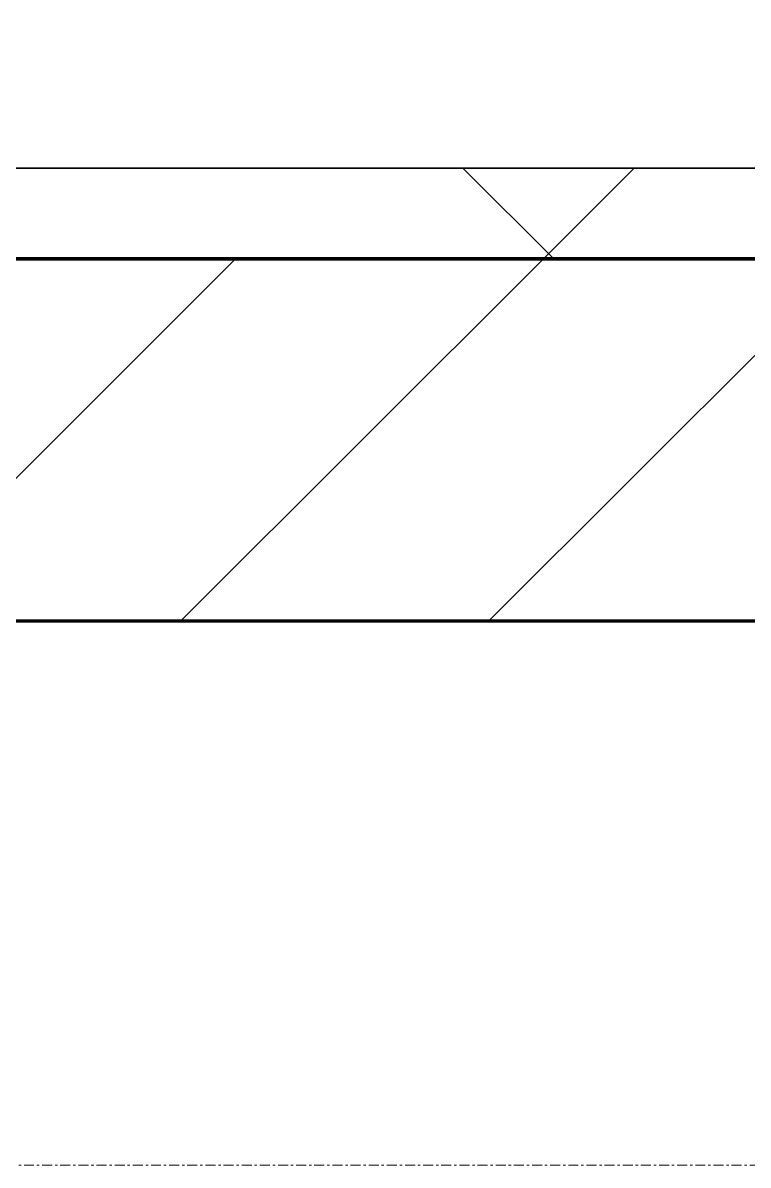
# Model space of a CAD drawing. Header units: millimetres. Extents: x -853432 to -773672, y -18171 to 22484.
# Drawn here: x -805118 to -804719, y -4321 to -3691 of the extents above; entities that cross this region are included whole.
import ezdxf
from ezdxf.xclip import XClip

# ---------------------------------------------------------------- set-up
doc = ezdxf.new("R2010")
doc.units = ezdxf.units.MM
doc.header["$XCLIPFRAME"] = 0
doc.linetypes.add('DPA_Grid _ Level 100', pattern=[10, 5.5, -1.6, 1.3, -1.6])
for name, color, linetype, lineweight in [('A-GLAZ-CURT', 2, 'Continuous', 9), ('A-WALL', 5, 'Continuous', 35), ('A-WALL-FNSH', 2, 'Continuous', 35), ('A-WALL-PATT', 1, 'Continuous', 35), ('S-GRID', 251, 'Continuous', 9)]:
    doc.layers.add(name, color=color, linetype=linetype, lineweight=lineweight)
doc.layers.add('A11_ALU.SOLID SHEET', color=2, linetype='Continuous')

# ---------------------------------------------------------------- blocks, each defined once
blk = doc.blocks.new('*U2464')
at = {"layer": 'S-GRID', "linetype": 'DPA_Grid _ Level 100'}
blk.add_line((57000, -7900), (-16649.52, -7900), dxfattribs=at)
blk = doc.blocks.new('PPLS-PP19_Custom Tile Pattern - Custom Tile Pattern-V136-4251-01 ENLARGED CONCOURSE LEVEL - REFLECTED CEILING PLAN - SHEET 2')
at = {"layer": 'A-GLAZ-CURT'}
for p, q in [((-300, 0), (300, 0)), ((300, 0), (-300, 0)), ((195.99, 0), (213.31, 0)), ((213.31, 0), (195.99, 0)), ((230.06, 0), (300, 0)), ((-300, -50), (300, -50)), ((300, -50), (-300, -50))]:
    blk.add_line(p, q, dxfattribs=at)
for points, knots in [([(94.4, 0), (94.4, 0), (94.64, 0), (99.11, 0), (108.97, 0), (120.79, 0), (139.94, 0), (155.88, 0), (166.25, 0), (168.82, 0)], [-2348.345796, -2348.345796, -2348.345796, -2348.345796, -2310.419338, -2233.599744, -2052.234781, -1843.028543, -1530.39897, -1095.004608, -947.042971, -947.042971, -947.042971, -947.042971]), ([(168.37, 0), (167.68, 0), (162.47, 0), (147.02, 0), (117.98, 0), (101.91, 0), (100.34, 0)], [-543.375029, -543.375029, -543.375029, -543.375029, -530.793311, -458.593899, -401.860199, -395.777283, -395.777283, -395.777283, -395.777283]), ([(128.58, 0), (128.8, 0), (130.16, 0), (139.26, 0), (152.67, 0), (161.24, 0), (162.19, 0), (162.75, 0)], [-633.326174, -633.326174, -633.326174, -633.326174, -627.736123, -618.981161, -602.094757, -592.980799, -581.414464, -581.414464, -581.414464, -581.414464]), ([(168.86, 0), (168.22, 0), (166.22, 0), (161.95, 0), (161.28, 0), (158.35, 0), (157.85, 0), (157.77, 0)], [-10873.835493, -10873.835493, -10873.835493, -10873.835493, -10839.086983, -10768.332124, -10666.779182, -10580.760289, -10550.278881, -10550.278881, -10550.278881, -10550.278881]), ([(300, 0), (286.53, 0), (254.22, 0), (207.11, 0), (177.41, 0), (159.34, 0), (158.33, 0), (158.3, 0)], [-285.253232, -285.253232, -285.253232, -285.253232, -244.693688, -187.987675, -143.776725, -129.632772, -123.352749, -123.352749, -123.352749, -123.352749]), ([(159.07, 0), (159.13, 0), (160.84, 0), (163.95, 0), (167.84, 0), (168.77, 0)], [-115.643202, -115.643202, -115.643202, -115.643202, -114.681583, -87.660824, -79.872947, -79.872947, -79.872947, -79.872947]), ([(162.75, 0), (165.4, 0), (170.91, 0), (172.61, 0), (172.61, 0)], [-111.264224, -111.264224, -111.264224, -111.264224, -56.742688, -19.085662, -19.085662, -19.085662, -19.085662]), ([(247.1, 0), (246.76, 0), (245.04, 0), (238.34, 0), (226.56, 0), (221.1, 0), (200.27, 0), (182.99, 0), (174.27, 0), (169.67, 0), (168.99, 0)], [-9649.085549, -9649.085549, -9649.085549, -9649.085549, -9581.591397, -9406.094246, -9221.510254, -9016.44624, -8717.832359, -8253.978395, -8152.463617, -8069.855175, -8069.855175, -8069.855175, -8069.855175]), ([(215.22, 0), (214.62, 0), (210.55, 0), (203.98, 0), (187.54, 0), (175.3, 0), (169.49, 0)], [-203.825446, -203.825446, -203.825446, -203.825446, -198.527383, -184.406837, -162.427601, -142.916156, -142.916156, -142.916156, -142.916156]), ([(169.79, 0), (171.26, 0), (176.13, 0), (185.98, 0), (208.82, 0), (219.42, 0), (230.06, 0)], [-77.095468, -77.095468, -77.095468, -77.095468, -65.295536, -41.623857, -24.459831, 0, 0, 0, 0]), ([(169.82, 0), (176.7, 0), (186.92, 0), (193.62, 0), (194.69, 0), (194.79, 0)], [-927.925489, -927.925489, -927.925489, -927.925489, -529.74427, -295.064701, -265.121568, -265.121568, -265.121568, -265.121568]), ([(193.8, 0), (193.33, 0), (190.11, 0), (183.59, 0), (173.7, 0), (169.92, 0)], [-11665.349007, -11665.349007, -11665.349007, -11665.349007, -11565.880756, -11105.624034, -10893.377381, -10893.377381, -10893.377381, -10893.377381]), ([(171.51, 0), (176.48, 0), (193.23, 0), (201.73, 0), (208.81, 0), (213.9, 0), (241.96, 0), (266.73, 0), (281.71, 0), (291.71, 0), (296.52, 0), (297.86, 0), (298.09, 0)], [-7971.819559, -7971.819559, -7971.819559, -7971.819559, -7784.112253, -7606.717214, -7289.299508, -7042.621073, -6582.165592, -6068.460911, -5766.029927, -5566.724884, -5280.360606, -5199.253518, -5199.253518, -5199.253518, -5199.253518]), ([(172.07, 0), (177.66, 0), (187.87, 0), (201.08, 0), (207.47, 0), (213.96, 0), (215.11, 0)], [-255.364076, -255.364076, -255.364076, -255.364076, -237.955587, -223.92608, -215.862851, -208.75215, -208.75215, -208.75215, -208.75215]), ([(300, 0), (288.22, 0), (262, 0), (230.43, 0), (219.94, 0), (219.02, 0)], [-12528.858583, -12528.858583, -12528.858583, -12528.858583, -11905.454923, -11162.864862, -10856.732305, -10856.732305, -10856.732305, -10856.732305]), ([(219.9, 0), (220.86, 0), (227.84, 0), (242.06, 0), (246.54, 0), (246.96, 0)], [-10670.940496, -10670.940496, -10670.940496, -10670.940496, -10511.382485, -9925.173265, -9834.877357, -9834.877357, -9834.877357, -9834.877357]), ([(284.76, 0), (284.76, 0), (285.09, 0), (287.47, 0), (293.59, 0), (297.76, 0), (300, 0)], [-4110.630118, -4110.630118, -4110.630118, -4110.630118, -4053.389046, -3959.664717, -3862.421465, -3746.95702, -3746.95702, -3746.95702, -3746.95702]), ([(297.38, 0), (295.84, 0), (291.62, 0), (285.38, 0), (284.87, 0)], [-4803.172655, -4803.172655, -4803.172655, -4803.172655, -4358.271401, -4143.037883, -4143.037883, -4143.037883, -4143.037883])]:
    blk.add_open_spline(points, degree=3, knots=knots, dxfattribs=at)
for points in [[(168.74, 0), (168.74, 0), (169.81, 0), (171.51, 0)], [(195.11, 0), (194.91, 0), (194.44, 0), (193.8, 0)]]:
    blk.add_open_spline(points, degree=3, dxfattribs=at)
blk = doc.blocks.new('PPLS-PP19_Custom Tile Pattern - Custom Tile Pattern-V137-4251-01 ENLARGED CONCOURSE LEVEL - REFLECTED CEILING PLAN - SHEET 2')
at = {"layer": 'A-GLAZ-CURT'}
for p, q in [((-300, 0), (300, 0)), ((300, 0), (-300, 0)), ((-293.07, 0), (-275.75, 0)), ((-275.75, 0), (-293.07, 0)), ((-222.32, 0), (-205, 0)), ((-205, 0), (-222.32, 0)), ((-300, -50), (300, -50)), ((300, -50), (-300, -50))]:
    blk.add_line(p, q, dxfattribs=at)
at = {"layer": 'A-GLAZ-CURT', "flags": 128}
for points in [[(-300, 0), (-291.56, 0), (-283.3, 0), (-275.2, 0), (-267.26, 0), (-259.45, 0), (-251.77, 0), (-244.2, 0), (-236.74, 0), (-229.36, 0), (-222.06, 0), (-214.83, 0), (-207.71, 0), (-200.76, 0), (-194.02, 0), (-187.54, 0), (-181.38, 0), (-175.58, 0), (-170.25, 0), (-165.64, 0), (-162.01, 0), (-159.53, 0), (-157.46, 0), (-155.61, 0)], [(-155.53, 0), (-160.27, 0), (-164.95, 0), (-169.65, 0), (-174.47, 0), (-179.49, 0), (-184.81, 0), (-190.44, 0), (-196.37, 0), (-202.58, 0), (-209.04, 0), (-215.73, 0), (-222.63, 0), (-229.72, 0), (-236.97, 0), (-244.39, 0), (-251.96, 0), (-259.67, 0), (-267.51, 0), (-275.48, 0), (-283.55, 0), (-291.73, 0), (-300, 0)], [(-125.17, 0), (-128.55, 0), (-134.16, 0), (-140.03, 0), (-145.5, 0), (-150.63, 0), (-155.42, 0)], [(-154.52, 0), (-149.42, 0), (-141.84, 0), (-132.81, 0), (-126.08, 0)]]:
    blk.add_lwpolyline(points, dxfattribs=at)
at = {"layer": 'A-GLAZ-CURT'}
for points, knots in [([(-300, 0), (-284.65, 0), (-236.57, 0), (-174.61, 0), (-129.95, 0), (-110.8, 0), (-99.5, 0), (-91.46, 0)], [-5323.127839, -5323.127839, -5323.127839, -5323.127839, -4502.809032, -2700.551212, -1002.059161, -460.363443, 0, 0, 0, 0]), ([(-156.27, 0), (-173.84, 0), (-212.36, 0), (-262.56, 0), (-294.48, 0), (-300, 0)], [-16539.310749, -16539.310749, -16539.310749, -16539.310749, -15131.813646, -13729.592194, -13439.944408, -13439.944408, -13439.944408, -13439.944408]), ([(-137.88, 0), (-140.56, 0), (-147.66, 0), (-147.69, 0), (-158.72, 0), (-174.02, 0), (-185.59, 0), (-209.77, 0), (-232.01, 0), (-255.22, 0), (-262.59, 0), (-264.9, 0), (-265.4, 0)], [-3187.727384, -3187.727384, -3187.727384, -3187.727384, -2919.378265, -2477.344047, -2237.412286, -2029.680487, -1755.085331, -1400.429864, -858.079193, -543.655514, -208.940337, 0, 0, 0, 0]), ([(-258.6, 0), (-257.91, 0), (-254.26, 0), (-241.25, 0), (-225.99, 0), (-213.1, 0), (-200.2, 0), (-185.8, 0), (-171.77, 0), (-158.7, 0), (-157.22, 0)], [-5722.54675, -5722.54675, -5722.54675, -5722.54675, -5657.471696, -5413.335975, -5017.494783, -4832.723979, -4666.091899, -4349.945572, -4000.813434, -3840.635403, -3840.635403, -3840.635403, -3840.635403]), ([(-156.12, 0), (-157.05, 0), (-164.64, 0), (-177.91, 0), (-199.46, 0), (-216.65, 0), (-231.26, 0), (-233.46, 0), (-234, 0)], [-2162.554546, -2162.554546, -2162.554546, -2162.554546, -2113.765672, -1763.376603, -1422.553702, -978.033455, -846.069444, -682.911962, -682.911962, -682.911962, -682.911962]), ([(-233.49, 0), (-233.44, 0), (-232.38, 0), (-230.74, 0), (-225.3, 0), (-223.63, 0)], [-455.274641, -455.274641, -455.274641, -455.274641, -440.605512, -119.536984, 0, 0, 0, 0]), ([(-223.63, 0), (-219.39, 0), (-206.17, 0), (-188.58, 0), (-169.02, 0), (-152.12, 0), (-136.84, 0), (-127.33, 0), (-124.19, 0), (-123.43, 0), (-123.28, 0)], [-5463.295695, -5463.295695, -5463.295695, -5463.295695, -5161.076232, -4739.070012, -4465.409639, -4149.119819, -3839.893365, -3647.167523, -3488.92562, -3439.852845, -3439.852845, -3439.852845, -3439.852845]), ([(-86.78, 0), (-99.82, 0), (-121.94, 0), (-148.27, 0), (-155.42, 0)], [-18766.980307, -18766.980307, -18766.980307, -18766.980307, -17136.203329, -16562.228085, -16562.228085, -16562.228085, -16562.228085]), ([(-133.82, 0), (-135.51, 0), (-137.8, 0), (-148.17, 0), (-152.86, 0), (-155.42, 0)], [-2731.647847, -2731.647847, -2731.647847, -2731.647847, -2418.507304, -2308.929706, -2174.836156, -2174.836156, -2174.836156, -2174.836156]), ([(-152.35, 0), (-151.03, 0), (-147.71, 0), (-143.57, 0), (-138.62, 0)], [-3494.978217, -3494.978217, -3494.978217, -3494.978217, -3371.022232, -3227.460399, -3227.460399, -3227.460399, -3227.460399]), ([(-118.78, 0), (-121.86, 0), (-126.28, 0), (-136.96, 0), (-147.46, 0), (-150.03, 0), (-150.57, 0)], [-5938.474035, -5938.474035, -5938.474035, -5938.474035, -5700.061948, -5508.838257, -5298.784692, -5196.16478, -5196.16478, -5196.16478, -5196.16478]), ([(-150.34, 0), (-150.07, 0), (-147.75, 0), (-142.6, 0), (-127.26, 0), (-107.3, 0), (-90.42, 0), (-75.26, 0), (-68.41, 0), (-65.12, 0), (-63.63, 0)], [-4948.728362, -4948.728362, -4948.728362, -4948.728362, -4883.323924, -4440.880425, -4054.690705, -3793.097032, -3402.597032, -3144.956779, -3050.982048, -2969.237017, -2969.237017, -2969.237017, -2969.237017]), ([(-26.75, 0), (-27.82, 0), (-36.18, 0), (-53.55, 0), (-78.2, 0), (-110.94, 0), (-130.52, 0), (-147.74, 0), (-149.07, 0)], [-8718.362214, -8718.362214, -8718.362214, -8718.362214, -8532.293389, -8073.216054, -7508.296369, -7004.680444, -6449.282163, -6277.220794, -6277.220794, -6277.220794, -6277.220794]), ([(-148.23, 0), (-146.94, 0), (-140.15, 0), (-137.28, 0), (-133.93, 0), (-128.78, 0), (-126.5, 0)], [-6162.058746, -6162.058746, -6162.058746, -6162.058746, -6017.569127, -5560.701257, -5364.112219, -5231.017328, -5231.017328, -5231.017328, -5231.017328]), ([(-86.47, 0), (-91.59, 0), (-104.25, 0), (-122.65, 0), (-139.03, 0), (-146.11, 0), (-146.95, 0)], [-1675.212382, -1675.212382, -1675.212382, -1675.212382, -1374.161226, -945.742622, -741.901385, -489.130243, -489.130243, -489.130243, -489.130243]), ([(-146.69, 0), (-146.59, 0), (-145.49, 0), (-135.69, 0), (-128.29, 0), (-125.15, 0)], [-420.34245, -420.34245, -420.34245, -420.34245, -406.956646, -290.263673, 0, 0, 0, 0]), ([(-127.41, 0), (-131.63, 0), (-133.16, 0), (-134.09, 0), (-134.15, 0)], [-8540.990293, -8540.990293, -8540.990293, -8540.990293, -8266.114998, -8246.473386, -8246.473386, -8246.473386, -8246.473386]), ([(-134.15, 0), (-133.32, 0), (-130.31, 0), (-117.33, 0), (-92.04, 0), (-74.02, 0), (-62.74, 0), (-60.36, 0), (-59.97, 0)], [-7657.439573, -7657.439573, -7657.439573, -7657.439573, -7293.749979, -6839.55839, -6236.997189, -5713.340575, -5140.470607, -5006.787413, -5006.787413, -5006.787413, -5006.787413]), ([(-120.13, 0), (-120.14, 0), (-120.24, 0), (-121.3, 0), (-129.25, 0), (-133.82, 0)], [-2933.992132, -2933.992132, -2933.992132, -2933.992132, -2920.575025, -2840.280255, -2731.647847, -2731.647847, -2731.647847, -2731.647847]), ([(-113.43, 0), (-113.44, 0), (-113.96, 0), (-119.73, 0), (-125.43, 0), (-127.03, 0), (-127.41, 0)], [-328.499627, -328.499627, -328.499627, -328.499627, -282.672656, -98.539552, -24.539552, 0, 0, 0, 0]), ([(-126.5, 0), (-122.44, 0), (-108.71, 0), (-86.68, 0), (-63.44, 0), (-54.4, 0), (-48.53, 0), (-30.79, 0), (-18.03, 0), (8.61, 0), (15.02, 0), (22.91, 0), (31, 0), (39.04, 0), (51.19, 0), (58.74, 0), (61.34, 0), (61.45, 0)], [-5231.017328, -5231.017328, -5231.017328, -5231.017328, -4994.692869, -4542.524482, -4008.285538, -3689.699207, -3546.54457, -3315.260113, -2864.387349, -2439.246196, -2084.094819, -1956.422387, -1818.904206, -1645.594513, -1443.202566, -1228.752106, -1120.932285, -1120.932285, -1120.932285, -1120.932285]), ([(-125.15, 0), (-124.93, 0), (-121.96, 0), (-113.01, 0), (-98.9, 0), (-85.29, 0), (-71.67, 0), (-65.93, 0), (-65.07, 0)], [-3362.7396, -3362.7396, -3362.7396, -3362.7396, -3342.215224, -3074.362186, -2902.289527, -2605.247022, -2322.099534, -2241.8264, -2241.8264, -2241.8264, -2241.8264]), ([(-122.08, 0), (-122.01, 0), (-121.69, 0), (-121.2, 0), (-120.88, 0)], [-3136.336417, -3136.336417, -3136.336417, -3136.336417, -3110.304437, -3035.164275, -3035.164275, -3035.164275, -3035.164275]), ([(-36.33, 0), (-36.43, 0), (-37.27, 0), (-45.02, 0), (-46.13, 0), (-60.59, 0), (-81.23, 0), (-99.51, 0), (-114.02, 0), (-117.28, 0), (-118.78, 0)], [-1855.773136, -1855.773136, -1855.773136, -1855.773136, -1810.870157, -1672.078046, -1405.135169, -1060.00838, -740.068933, -229.489605, -116.330425, 0, 0, 0, 0]), ([(-117.74, 0), (-117.19, 0), (-114.78, 0), (-113.43, 0), (-113.43, 0)], [-821.249067, -821.249067, -821.249067, -821.249067, -394.672656, -330.879064, -330.879064, -330.879064, -330.879064]), ([(-86.48, 0), (-94.83, 0), (-108.17, 0), (-116.56, 0), (-117.56, 0)], [-2117.855513, -2117.855513, -2117.855513, -2117.855513, -1433.981041, -985.49888, -985.49888, -985.49888, -985.49888]), ([(-115.82, 0), (-114.96, 0), (-110.41, 0), (-96.78, 0), (-71.33, 0), (-42.53, 0), (-12.78, 0), (4.23, 0), (9.64, 0), (10.14, 0), (10.18, 0)], [-5724.064692, -5724.064692, -5724.064692, -5724.064692, -5430.283136, -5103.229623, -4799.173296, -4065.652676, -3589.737505, -3285.047089, -3066.359526, -3044.715262, -3044.715262, -3044.715262, -3044.715262]), ([(-86.48, 0), (-89.8, 0), (-98.56, 0), (-112.01, 0), (-114.94, 0), (-115.63, 0)], [-964.321774, -964.321774, -964.321774, -964.321774, -789.402658, -501.969187, -243.577221, -243.577221, -243.577221, -243.577221]), ([(-91.46, 0), (-90.09, 0), (-88.43, 0), (-86.71, 0), (-86.49, 0)], [-19832.387487, -19832.387487, -19832.387487, -19832.387487, -19753.885894, -19742.499439, -19742.499439, -19742.499439, -19742.499439]), ([(-72.93, 0), (-75.51, 0), (-80.09, 0), (-85.23, 0), (-86.47, 0)], [-19442.345229, -19442.345229, -19442.345229, -19442.345229, -18935.241197, -18779.942185, -18779.942185, -18779.942185, -18779.942185]), ([(-63.96, 0), (-64.13, 0), (-72.5, 0), (-80.63, 0), (-86.16, 0)], [-2171.769325, -2171.769325, -2171.769325, -2171.769325, -2007.031671, -1681.3698, -1681.3698, -1681.3698, -1681.3698]), ([(-86.09, 0), (-82.34, 0), (-77.13, 0), (-72.73, 0), (-72.64, 0), (-72.64, 0)], [-19735.532288, -19735.532288, -19735.532288, -19735.532288, -19541.04734, -19478.625389, -19471.062469, -19471.062469, -19471.062469, -19471.062469]), ([(-18.17, 0), (-21.02, 0), (-28.43, 0), (-40, 0), (-56.24, 0), (-72.02, 0), (-81.45, 0), (-85.91, 0)], [-2313.983599, -2313.983599, -2313.983599, -2313.983599, -2125.455881, -1792.521578, -1466.981642, -1208.454564, -974.308884, -974.308884, -974.308884, -974.308884]), ([(-36.62, 0), (-36.62, 0), (-40.35, 0), (-44.32, 0), (-58.97, 0), (-76.45, 0), (-85.13, 0), (-85.84, 0)], [-4069.478503, -4069.478503, -4069.478503, -4069.478503, -3858.647035, -3538.256648, -2842.901703, -2193.204658, -2135.247573, -2135.247573, -2135.247573, -2135.247573]), ([(-29.03, 0), (-33.97, 0), (-43.74, 0), (-56.37, 0), (-71.66, 0), (-77.83, 0), (-82.66, 0), (-83.28, 0), (-83.28, 0)], [-2680.714891, -2680.714891, -2680.714891, -2680.714891, -2413.671296, -2161.752162, -2006.592567, -1646.621388, -1424.436217, -1393.971743, -1393.971743, -1393.971743, -1393.971743]), ([(-83.28, 0), (-83.28, 0), (-82.91, 0), (-76.14, 0), (-62.97, 0), (-48.14, 0), (-36.49, 0), (-33.57, 0), (-29.94, 0), (-28.57, 0)], [-1393.4169, -1393.4169, -1393.4169, -1393.4169, -1353.722004, -1274.333717, -1073.56893, -651.549973, -296.515819, -83.513472, 0, 0, 0, 0]), ([(-66.39, 0), (-66.39, 0), (-63.63, 0), (-53.63, 0), (-34.42, 0), (-29.82, 0), (-29.19, 0)], [-2493.31794, -2493.31794, -2493.31794, -2493.31794, -2315.303971, -1809.437387, -963.711516, -666.19313, -666.19313, -666.19313, -666.19313]), ([(31.18, 0), (25.97, 0), (11.99, 0), (-16.92, 0), (-47.42, 0), (-65.77, 0), (-66.37, 0), (-66.38, 0)], [-4496.803627, -4496.803627, -4496.803627, -4496.803627, -4222.080604, -3745.412743, -2981.410125, -2542.574734, -2498.224237, -2498.224237, -2498.224237, -2498.224237]), ([(-63.63, 0), (-61.49, 0), (-57.39, 0), (-54.49, 0), (-45.2, 0), (-40.79, 0), (-40.46, 0), (-40.44, 0)], [-2969.237017, -2969.237017, -2969.237017, -2969.237017, -2851.217951, -2734.127174, -2474.780881, -2410.990208, -2350.645972, -2350.645972, -2350.645972, -2350.645972]), ([(-58.83, 0), (-58.37, 0), (-57.29, 0), (-54.23, 0), (-46.33, 0), (-42.62, 0), (-41.76, 0)], [-4859.52896, -4859.52896, -4859.52896, -4859.52896, -4680.891996, -4469.85053, -4321.566175, -4270.495146, -4270.495146, -4270.495146, -4270.495146]), ([(-51.83, 0), (-51.83, 0), (-51.78, 0), (-47.4, 0), (-46.01, 0), (-40.22, 0), (-36.78, 0)], [-632.814994, -632.814994, -632.814994, -632.814994, -627.965721, -508.377888, -260.442412, 0, 0, 0, 0]), ([(50.25, 0), (45.19, 0), (36, 0), (24.07, 0), (12.82, 0), (-2.9, 0), (-20.62, 0), (-32.81, 0), (-44.85, 0), (-51.43, 0), (-51.79, 0)], [-2579.643523, -2579.643523, -2579.643523, -2579.643523, -2313.748533, -2106.613311, -1925.670641, -1617.263037, -1290.787923, -1039.307308, -819.71621, -644.910881, -644.910881, -644.910881, -644.910881]), ([(-41.76, 0), (-39.9, 0), (-37.72, 0), (-36.92, 0), (-36.77, 0)], [-4270.495146, -4270.495146, -4270.495146, -4270.495146, -4161.040818, -4106.245333, -4106.245333, -4106.245333, -4106.245333])]:
    blk.add_open_spline(points, degree=3, knots=knots, dxfattribs=at)
blk.add_open_spline([(-39.84, 0), (-39.08, 0), (-38.11, 0), (-37.36, 0)], degree=3, dxfattribs=at)
blk = doc.blocks.new('*U634')
at = {"layer": 'A-GLAZ-CURT'}
for name, p in [('PPLS-PP19_Custom Tile Pattern - Custom Tile Pattern-V136-4251-01 ENLARGED CONCOURSE LEVEL - REFLECTED CEILING PLAN - SHEET 2', (30602.37, -7350)), ('PPLS-PP19_Custom Tile Pattern - Custom Tile Pattern-V137-4251-01 ENLARGED CONCOURSE LEVEL - REFLECTED CEILING PLAN - SHEET 2', (31202.37, -7350))]:
    blk.add_blockref(name, p, dxfattribs=at)
blk = doc.blocks.new('*U1213')
blk.add_lwpolyline([(22690, -750), (19166.45, -750), (19116.45, -700), (18966.44, -550), (-101025.39, -550), (-101025.39, -6704.96), (-96300, -6704.96), (-96300, -7350), (-94497.63, -7350), (17250, -7350), (17250, -6849.96), (18300, -6849.96), (22690, -6849.96)], close=True)

msp = doc.modelspace()

# ---------------------------------------------------------------- block references
at = {"layer": 'A11_ALU.SOLID SHEET'}
ref = msp.add_blockref('*U1213', (-744682.37, 3579.02), dxfattribs=at)
XClip(ref).set_block_clipping_path([(-104690.1238047112, -9620.0029952966), (-34092.6543255156, 14392.9971737705)])

# ---------------------------------------------------------------- next in the draw order: hatches: boundary and pattern name
at = {"layer": 'A-WALL-PATT', "lineweight": 9}
h = msp.add_hatch(dxfattribs=at)
h.set_pattern_fill('FP_4', color=256, style=0, pattern_type=2)
h.set_pattern_definition([(45, (0, 0), (-212.13203, 212.13203), []), (135, (0, 0), (-212.13203, -212.13203), [])])
h.paths.add_polyline_path([(-779464.45, -3820.98), (-778775.03, -3820.98), (-778775.03, -3770.98), (-827933.88, -3770.98), (-828045.79, -3820.98), (-779602.34, -3820.98)])
h.paths.add_polyline_path([(-828965.42, -3820.98), (-828156.1, -3820.98), (-828044.19, -3770.98), (-841032.37, -3770.98), (-841032.37, -3820.98), (-829103.3, -3820.98)])
h = msp.add_hatch(dxfattribs=at)
h.set_pattern_fill('FP_2', color=256, style=0, pattern_type=2)
h.set_pattern_definition([(45, (0, 0), (-84.852814, 84.852814), [])])
h.paths.add_polyline_path([(-779326.57, -4020.98), (-778775.03, -4020.98), (-778775.03, -3820.98), (-828045.79, -3820.98), (-828336.65, -3950.93), (-828355, -3909.85), (-828156.1, -3820.98), (-841232.37, -3820.98), (-841232.37, -4020.98), (-779878.11, -4020.98)])
h.paths.add_polyline_path([(-828280, -3860.98), (-828285, -3859.64), (-828288.66, -3855.98), (-828289.66, -3848.39), (-828287.07, -3844.76), (-828282.59, -3841.32), (-828280, -3840.98), (-828272.93, -3843.91), (-828270.34, -3848.39), (-828270.34, -3851.81), (-828272.93, -3858.05), (-828279.18, -3860.64)])

# ---------------------------------------------------------------- next in the draw order: linework, layer by layer
at = {"layer": 'A-WALL', "color": 7, "lineweight": 70}
for p, q in [((-805580, -3820.98), (-803180, -3820.98)), ((-803180, -3820.98), (-805580, -3820.98)), ((-803180, -4020.98), (-805580, -4020.98))]:
    msp.add_line(p, q, dxfattribs=at)
at = {"layer": 'A-WALL-FNSH', "color": 250}
msp.add_line((-805580, -3770.98), (-803180, -3770.98), dxfattribs=at)

# ---------------------------------------------------------------- next in the draw order: block references
for name in ['*U2464', '*U634']:
    msp.add_blockref(name, (-835882.37, 3579.02))

doc.saveas('drawing.dxf')
